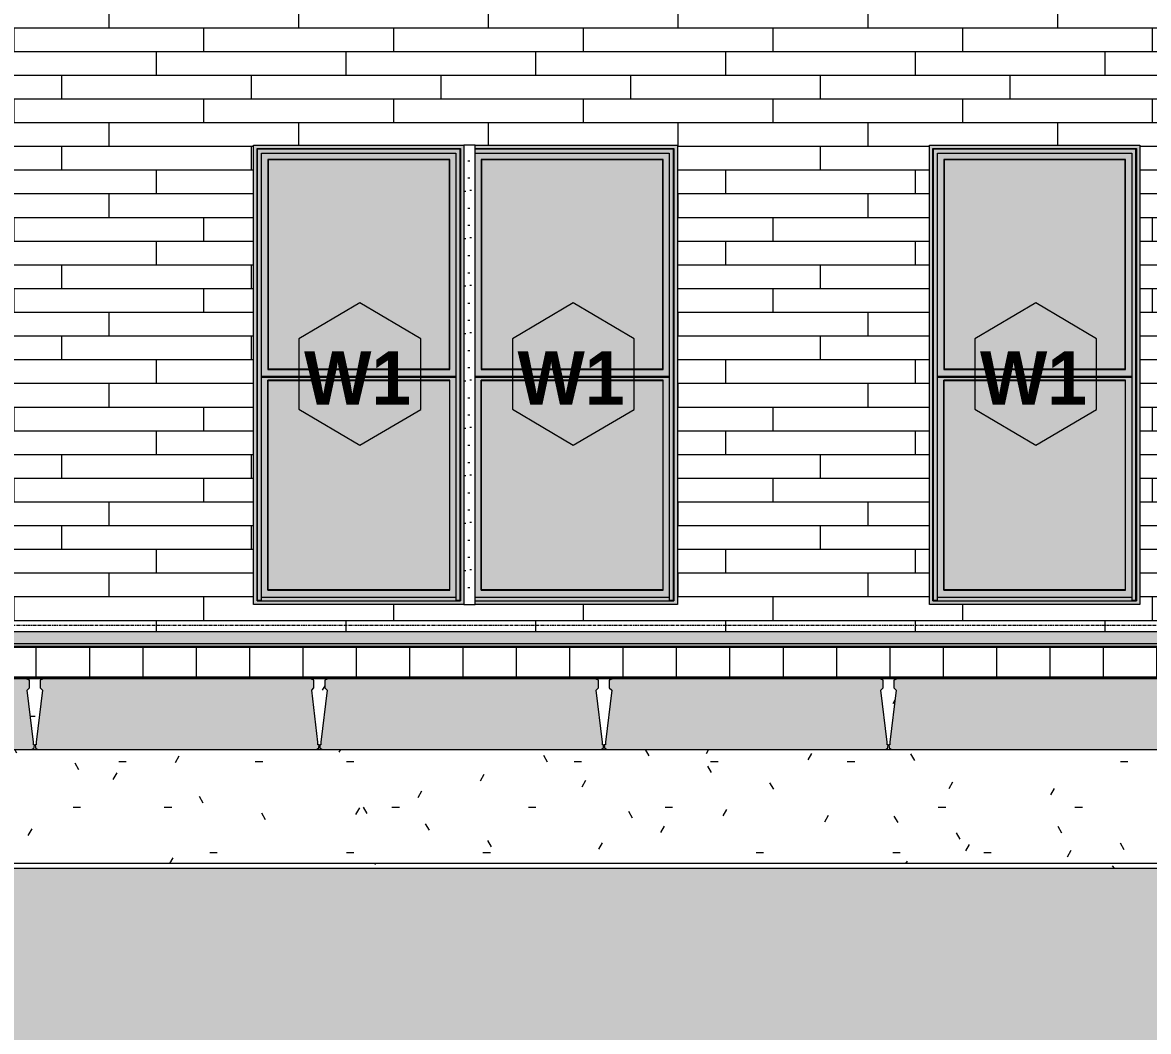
# Model space of a CAD drawing. Header units: inches. Extents: x -4168 to 4202, y -264 to 629.
# Drawn here: x -354.1 to -164.2, y -68.6 to 101.7 of the extents above; entities that cross this region are included whole.
import ezdxf

# ---------------------------------------------------------------- set-up
doc = ezdxf.new("R2010")
doc.units = ezdxf.units.IN
doc.header["$MEASUREMENT"] = 0
doc.linetypes.add('Grid Line 1_2_', pattern=[0.875, 0.5, -0.125, 0.125, -0.125])
for name, color, linetype, lineweight in [('0-2', 7, 'Continuous', 9), ('0-4', 250, 'Continuous', 5), ('A-FLOR', 192, 'Continuous', 13), ('A-FLOR-1', 192, 'Continuous', 5), ('A-FLOR-2', 192, 'Continuous', 9), ('A-FLOR-LEVL-1', 51, 'Grid Line 1_2_', 9), ('A-FLOR-MCUT', 51, 'Continuous', 13), ('A-FLOR-PATT-1', 252, 'Continuous', 9), ('A-GLAZ-1', 151, 'Continuous', 9), ('A-GLAZ-2', 57, 'Continuous', 9), ('A-GLAZ-IDEN', 152, 'Continuous', 9), ('A-WALL-3', 113, 'Continuous', 9), ('A-WALL-PATT-3', 111, 'Continuous', 9), ('A-WALL-PATT-4', 7, 'Continuous', 9), ('S-BEAM-1', 57, 'Continuous', 9), ('S-BEAM-2', 7, 'Continuous', 9), ('S-BEAM-4', 10, 'Continuous', 9)]:
    doc.layers.add(name, color=color, linetype=linetype, lineweight=lineweight)
doc.styles.add('Century Gothic_B', font='GOTHICB.TTF', dxfattribs={"height": 9})
pattern_1 = [(0, (0, 0), (30.72, 7.68), [1.267, -21.773, 1.267, -21.773, -122.88]), (0, (0, 0), (30.72, 7.68), [-46.08, 1.267, -44.813, 1.267, -21.773, -53.76]), (0, (0, 0), (30.72, 7.68), [-115.2, 1.267, -14.093, 1.267, -37.133]), (120, (11.52, 3.84), (-22.011075, 22.7643004), [1.267, -21.773, 1.267, -21.773, -122.88]), (120, (11.52, 3.84), (-22.011075, 22.7643004), [-46.08, 1.267, -44.813, 1.267, -21.773, -53.76]), (120, (11.52, 3.84), (-22.011075, 22.7643004), [-115.2, 1.267, -14.093, 1.267, -37.133]), (240, (15.36, 19.2), (-8.708925, -30.4443004), [1.267, -21.773, 1.267, -21.773, -122.88]), (240, (15.36, 19.2), (-8.708925, -30.4443004), [-46.08, 1.267, -44.813, 1.267, -21.773, -53.76]), (240, (15.36, 19.2), (-8.708925, -30.4443004), [-115.2, 1.267, -14.093, 1.267, -37.133])]

# ---------------------------------------------------------------- blocks, each defined once
blk = doc.blocks.new('034100 - Precast Structural Concrete - Solid Plank - 12_-1979039-BUILDING ELEVATION - SOUTH')
at = {"layer": 'S-BEAM-4'}
blk.add_hatch(color=256, dxfattribs=at).paths.add_polyline_path([(12080.27, -21), (12080.65, -20.69), (12080.65, -20.21), (12080.51, -20.21), (12080.51, -19.74), (12079.45, -10.97), (12079.84, -10.57), (12079.84, -9.31), (12079.15, -9), (12034.35, -9), (12033.65, -9.31), (12033.65, -10.57), (12034.05, -10.97), (12032.98, -19.74), (12032.98, -20.21), (12032.81, -20.21), (12032.85, -20.69), (12033.22, -21), (12078.59, -21)], flags=0)
at = {"layer": 'S-BEAM-2'}
for p, q in [((12034.35, -9), (12033.65, -9.31)), ((12033.65, -9.31), (12033.65, -10.57)), ((12079.15, -9), (12034.35, -9)), ((12079.84, -9.31), (12079.15, -9)), ((12079.84, -10.57), (12079.84, -9.31)), ((12034.05, -10.97), (12032.98, -19.74)), ((12033.65, -10.57), (12034.05, -10.97)), ((12079.45, -10.97), (12079.84, -10.57)), ((12080.51, -19.74), (12079.45, -10.97)), ((12032.98, -20.21), (12032.81, -20.21)), ((12032.81, -20.21), (12032.85, -20.69)), ((12032.85, -20.69), (12033.22, -21)), ((12032.98, -19.74), (12032.98, -20.21)), ((12080.27, -21), (12080.65, -20.69)), ((12080.51, -19.82), (12080.51, -19.74)), ((12080.51, -20.21), (12080.51, -19.82)), ((12080.69, -20.21), (12080.51, -20.21)), ((12080.65, -20.69), (12080.69, -20.21)), ((12033.22, -21), (12080.27, -21))]:
    blk.add_line(p, q, dxfattribs=at)
blk = doc.blocks.new('CTR - 1st Phase - Structure_rvt-2-BUILDING ELEVATION - SOUTH')
at = {"layer": 'A-WALL-PATT-4'}
h = blk.add_hatch(dxfattribs=at)
h.set_pattern_fill('FP_114', color=256, style=0, pattern_type=2)
h.set_pattern_definition([(0, (0, 0), (15.36, 3.84), [1.267, -10.253, 1.267, -10.253, -61.44]), (0, (0, 0), (15.36, 3.84), [-23.04, 1.267, -21.773, 1.267, -10.253, -26.88]), (0, (0, 0), (15.36, 3.84), [-57.6, 1.267, -6.413, 1.267, -17.933]), (120, (5.76, 1.92), (-11.0055376, 11.3821502), [1.267, -10.253, 1.267, -10.253, -61.44]), (120, (5.76, 1.92), (-11.0055376, 11.3821502), [-23.04, 1.267, -21.773, 1.267, -10.253, -26.88]), (120, (5.76, 1.92), (-11.0055376, 11.3821502), [-57.6, 1.267, -6.413, 1.267, -17.933]), (240, (7.68, 9.6), (-4.3544624, -15.2221502), [1.267, -10.253, 1.267, -10.253, -61.44]), (240, (7.68, 9.6), (-4.3544624, -15.2221502), [-23.04, 1.267, -21.773, 1.267, -10.253, -26.88]), (240, (7.68, 9.6), (-4.3544624, -15.2221502), [-57.6, 1.267, -6.413, 1.267, -17.933])])
h.paths.add_polyline_path([(11015.9, -152), (11145.19, -152), (11145.19, -151.75), (11179.19, -151.75), (11179.19, -41), (10847.19, -41), (10847.19, -151.75), (10875.19, -151.75), (10875.19, -152), (11013.34, -152)], flags=0)
h.paths.add_polyline_path([(10314.48, -152), (10455.06, -152), (10455.06, -151.75), (10459.19, -151.75), (10459.19, -35.99), (10467.21, -35.99), (10467.19, -35), (10175.19, -35), (10175.19, -151.75), (10179.19, -151.75), (10179.19, -152), (10313.45, -152)], flags=0)
h.paths.add_polyline_path([(9969.19, -152), (9969.19, -151.75), (10159.19, -151.75), (10159.19, -41), (9966.88, -41), (9966.88, -65), (9967.88, -65), (9967.88, -152)], flags=0)
h.paths.add_polyline_path([(11412.58, -151.75), (11424.8, -151.75), (11424.76, -136.4), (11423.19, -134.68), (11423.11, -134.48), (11423.05, -133.89), (11423.07, -133.2), (11423.14, -132.94), (11423.51, -132.92), (11424.8, -133.32), (11424.8, -41), (11195.19, -41), (11195.19, -151.75), (11375.69, -151.75)], flags=0)
h.paths.add_polyline_path([(10665.35, -151.75), (10831.19, -151.75), (10831.19, -41), (10475.19, -41), (10475.19, -151.75), (10665.21, -151.75)], flags=0)
at = {"layer": 'S-BEAM-1'}
h = blk.add_hatch(dxfattribs=at)
h.set_pattern_fill('FP_111', color=256, style=0, pattern_type=2)
h.set_pattern_definition(pattern_1)
h.paths.add_polyline_path([(10784.81, -21), (10785.22, -21), (10784.85, -20.69), (10784.85, -20.21), (10784.98, -20.21), (10784.98, -19.74), (10786.05, -10.97), (10785.65, -10.57), (10785.65, -9.31), (10786.35, -9), (10783.15, -9), (10783.84, -9.31), (10783.84, -10.57), (10783.45, -10.97), (10784.51, -19.82), (10784.51, -20.21), (10784.69, -20.21), (10784.65, -20.69), (10784.27, -21), (10784.69, -21)], flags=0)
h.paths.add_polyline_path([(10688.98, -21), (10689.22, -21), (10688.85, -20.69), (10688.85, -20.21), (10688.98, -20.21), (10688.98, -19.74), (10690.05, -10.97), (10689.65, -10.57), (10689.65, -9.31), (10690.35, -9), (10687.21, -9.03), (10687.84, -9.31), (10687.84, -10.57), (10687.45, -10.97), (10688.51, -19.82), (10688.51, -20.21), (10688.69, -20.21), (10688.65, -20.69), (10688.27, -21), (10688.88, -21)], flags=0)
h.paths.add_polyline_path([(10593.22, -21), (10592.85, -20.69), (10592.85, -20.21), (10592.98, -20.21), (10592.98, -19.74), (10594.05, -10.97), (10593.65, -10.57), (10593.65, -9.31), (10594.35, -9), (10591.21, -9.03), (10591.84, -9.31), (10591.84, -10.57), (10591.45, -10.97), (10592.51, -19.82), (10592.51, -20.21), (10592.69, -20.21), (10592.65, -20.69), (10592.27, -21), (10592.98, -21)], flags=0)
h.paths.add_polyline_path([(10496.69, -21), (10497.22, -21), (10496.85, -20.69), (10496.85, -20.21), (10496.98, -20.21), (10496.98, -19.74), (10498.05, -10.97), (10497.65, -10.57), (10497.65, -9.31), (10498.35, -9), (10495.21, -9.03), (10495.84, -9.31), (10495.84, -10.57), (10495.45, -10.97), (10496.51, -20.09), (10496.51, -20.21), (10496.69, -20.21), (10496.65, -20.69), (10496.27, -21), (10496.65, -21)], flags=0)
h.paths.add_polyline_path([(10545.1, -21), (10545.22, -21), (10544.85, -20.69), (10544.85, -20.21), (10544.98, -20.21), (10544.98, -19.74), (10546.05, -10.97), (10545.65, -10.57), (10545.65, -9.31), (10546.35, -9), (10543.21, -9.03), (10543.84, -9.31), (10543.84, -10.57), (10543.45, -10.97), (10544.51, -19.82), (10544.51, -20.21), (10544.69, -20.21), (10544.65, -20.69), (10544.27, -21), (10544.98, -21)], flags=0)
h.paths.add_polyline_path([(10736.69, -21), (10737.22, -21), (10736.85, -20.69), (10736.85, -20.21), (10736.98, -20.21), (10736.98, -19.74), (10738.05, -10.97), (10737.65, -10.57), (10737.65, -9.31), (10738.35, -9), (10735.21, -9.03), (10735.84, -9.31), (10735.84, -10.57), (10735.45, -10.97), (10736.51, -19.82), (10736.51, -20.21), (10736.69, -20.21), (10736.65, -20.69), (10736.27, -21), (10736.65, -21)], flags=0)
h.paths.add_polyline_path([(10833.22, -21), (10832.85, -20.69), (10832.85, -20.21), (10832.98, -20.21), (10832.98, -19.74), (10834.05, -10.97), (10833.65, -10.57), (10833.65, -10), (10831.84, -10), (10831.84, -10.57), (10831.45, -10.97), (10832.51, -19.82), (10832.51, -20.21), (10832.69, -20.21), (10832.65, -20.69), (10832.27, -21), (10832.98, -21)], flags=0)
h.paths.add_polyline_path([(10640.69, -21), (10641.22, -21), (10640.85, -20.69), (10640.85, -20.21), (10640.98, -20.21), (10640.98, -19.74), (10642.05, -10.97), (10641.65, -10.57), (10641.65, -9.31), (10642.35, -9), (10639.21, -9.03), (10639.84, -9.31), (10639.84, -10.57), (10639.45, -10.97), (10640.51, -19.82), (10640.51, -20.21), (10640.69, -20.21), (10640.65, -20.69), (10640.27, -21), (10640.65, -21)], flags=0)
h = blk.add_hatch(dxfattribs=at)
h.set_pattern_fill('FP_111', color=256, style=0, pattern_type=2)
h.set_pattern_definition(pattern_1)
h.paths.add_polyline_path([(10663.39, -40.21), (10839.17, -40.21), (10839.17, -21), (10467.21, -21), (10467.21, -40.21), (10623.96, -40.21)], flags=0)
h = blk.add_hatch(dxfattribs=at)
h.set_pattern_fill('FP_121', color=256, style=0, pattern_type=2)
h.set_pattern_definition([(0, (0, 59.83), (30.72, 5.431), [1.267, -21.773, 1.267, -21.773, -122.88]), (0, (0, 59.83), (30.72, 5.431), [-46.08, 1.267, -44.813, 1.267, -21.773, -53.76]), (0, (0, 59.83), (30.72, 5.431), [-115.2, 1.267, -14.093, 1.267, -37.133]), (129.232, (11.52, 62.546), (-19.350573, 12.838379), [1.002, -17.213, 1.002, -17.213, -97.145]), (129.232, (11.52, 62.546), (-19.350573, 12.838379), [-36.429, 1.002, -35.428, 1.002, -17.213, -42.501]), (129.232, (11.52, 62.546), (-19.350573, 12.838379), [-91.074, 1.002, -11.141, 1.002, -29.356]), (230.768, (15.36, 73.407), (-11.3700044, -24.785848), [1.002, -17.213, 1.002, -17.213, -97.145]), (230.768, (15.36, 73.407), (-11.3700044, -24.785848), [-36.429, 1.002, -35.428, 1.002, -17.213, -42.501]), (230.768, (15.36, 73.407), (-11.3700044, -24.785848), [-91.074, 1.002, -11.141, 1.002, -29.356])])
h.paths.add_polyline_path([(10831.27, -41), (10839.17, -41), (10839.17, -40.21), (10467.21, -40.21), (10467.21, -41), (10821.12, -41)], flags=0)
at = {"layer": 'S-BEAM-2'}
for p, q in [((10592.27, -21), (10593.22, -21)), ((10640.27, -21), (10641.22, -21)), ((10688.27, -21), (10689.22, -21)), ((10736.27, -21), (10737.22, -21)), ((10839.17, -40.21), (10467.21, -40.21)), ((10467.21, -41), (10839.17, -41))]:
    blk.add_line(p, q, dxfattribs=at)
at = {"layer": '0-2'}
for p in [(-1488, 0), (-1440, 0), (-1392, 0), (-1344, 0), (-1296, 0)]:
    blk.add_blockref('034100 - Precast Structural Concrete - Solid Plank - 12_-1979039-BUILDING ELEVATION - SOUTH', p, dxfattribs=at)
blk = doc.blocks.new('Window-Double_Hung-Marvin-Essential - ESDH3066 - 1st Floor-3357219-BUILDING ELEVATION - SOUTH')
at = {"layer": 'A-GLAZ-1'}
h = blk.add_hatch(color=256, dxfattribs=at)
h.paths.add_polyline_path([(10129.83, 3.5), (10164.74, 3.5), (10164.74, 81), (10129.24, 81), (10129.24, 3.5)], flags=0)
h.paths.add_polyline_path([(10131.65, 4.09), (10129.83, 4.09), (10129.86, 80.41), (10164.15, 80.41), (10164.15, 4.09), (10150.79, 4.09)], flags=0)
for points in [[(10129.83, 4.09), (10129.91, 4.17), (10129.91, 80.33), (10129.83, 80.41), (10129.83, 4.17)], [(10162.33, 80.33), (10164.11, 80.38), (10164.11, 80.41), (10129.86, 80.38), (10129.91, 80.33), (10160.65, 80.33)], [(10129.91, 4.17), (10130.61, 4.17), (10130.61, 79.63), (10163.36, 79.63), (10163.36, 4.17), (10164.07, 4.17), (10164.07, 80.33), (10129.91, 80.33), (10129.91, 4.17)], [(10164.15, 4.09), (10164.15, 80.41), (10164.07, 80.33), (10164.07, 4.17), (10164.15, 4.09)], [(10131.71, 78.53), (10162.27, 78.53), (10162.27, 78.59), (10131.65, 78.59)], [(10131.65, 43.16), (10131.71, 43.22), (10131.71, 78.53), (10131.65, 78.53), (10131.65, 43.22)], [(10150.79, 43.22), (10162.27, 43.22), (10162.27, 78.53), (10131.71, 78.53), (10131.71, 43.22)], [(10162.33, 43.16), (10162.33, 78.59), (10162.27, 78.53), (10162.27, 43.22)], [(10162.77, 41.81), (10163.36, 41.81), (10163.36, 41.94), (10130.61, 41.94), (10130.61, 41.81), (10162.33, 41.81)], [(10162.27, 43.16), (10162.33, 43.16), (10162.27, 43.22), (10131.71, 43.22), (10131.71, 43.16), (10160.65, 43.16)], [(10162.27, 41.28), (10162.27, 41.34), (10131.65, 41.34), (10131.71, 41.28), (10160.65, 41.28)], [(10131.65, 5.91), (10131.71, 5.97), (10131.71, 41.28), (10131.65, 41.28), (10131.65, 5.97)], [(10150.79, 5.97), (10162.27, 5.97), (10162.27, 41.28), (10131.71, 41.28), (10131.71, 5.97)], [(10162.33, 5.91), (10162.33, 41.34), (10162.27, 41.28), (10162.27, 5.97)], [(10162.33, 5.91), (10162.27, 5.97), (10131.71, 5.97), (10131.71, 5.91), (10162.27, 5.91)], [(10129.83, 4.09), (10129.91, 4.09), (10164.15, 4.09), (10164.07, 4.17), (10163.36, 4.19), (10163.36, 4.66), (10130.61, 4.65), (10130.61, 4.17), (10129.91, 4.17), (10129.83, 4.09)]]:
    blk.add_hatch(color=256, dxfattribs=at).paths.add_polyline_path(points, flags=0)
h = blk.add_hatch(color=256, dxfattribs=at)
h.paths.add_polyline_path([(10130.61, 41.94), (10163.36, 41.94), (10163.36, 79.63), (10130.61, 79.63), (10130.61, 42.12)], flags=0)
h.paths.add_polyline_path([(10160.65, 43.16), (10131.65, 43.16), (10131.65, 78.59), (10162.33, 78.59), (10162.33, 43.16)], flags=0)
h = blk.add_hatch(color=256, dxfattribs=at)
h.paths.add_polyline_path([(10163.36, 4.69), (10163.36, 41.81), (10130.61, 41.81), (10130.61, 4.69), (10162.77, 4.69)], flags=0)
h.paths.add_polyline_path([(10131.65, 5.91), (10131.65, 41.34), (10162.33, 41.34), (10162.33, 5.91), (10150.79, 5.91)], flags=0)
h = blk.add_hatch(color=256, dxfattribs=at)
h.paths.add_polyline_path([(10164.15, 4.09), (10164.15, 4.09), (10164.07, 4.17)], flags=0)
h.paths.add_polyline_path([(10129.83, 4.09), (10129.83, 4.09), (10129.83, 4.17)], flags=0)
at = {"layer": 'A-GLAZ-2'}
h = blk.add_hatch(dxfattribs=at)
h.set_pattern_fill('FP_103', color=256, style=0, pattern_type=2)
h.set_pattern_definition([(180, (10128.669, -14.84), (1e-15, 8), [0.33, -7.67]), (180, (10126.109, -14.68), (1e-15, 8), [0.33, -7.67]), (180, (10127.549, -12.92), (1e-15, 8), [0.33, -7.67]), (180, (10125.789, -11.64), (1e-15, 8), [0.33, -7.67]), (180, (10127.869, -11.16), (1e-15, 8), [0.33, -7.67]), (180, (10127.229, -9.24), (1e-15, 8), [0.33, -7.67]), (180, (10128.349, -7.8), (1e-15, 8), [0.33, -7.67]), (180, (10125.789, -7.96), (1e-15, 8), [0.33, -7.67]), (180, (10123.869, -7.64), (1e-15, 8), [0.33, -7.67]), (180, (10122.909, -9.56), (1e-15, 8), [0.33, -7.67]), (180, (10121.309, -9.72), (1e-15, 8), [0.33, -7.67]), (180, (10121.309, -12.6), (1e-15, 8), [0.33, -7.67]), (180, (10122.749, -13.56), (1e-15, 8), [0.33, -7.67]), (180, (10124.989, -13.08), (1e-15, 8), [0.33, -7.67]), (180, (10123.549, -11.64), (1e-15, 8), [0.33, -7.67]), (180, (10124.989, -10.2), (1e-15, 8), [0.33, -7.67]), (180, (10121.629, -14.68), (1e-15, 8), [0.33, -7.67])])
h.paths.add_polyline_path([(10165.24, 3.5), (10166.61, 3.5), (10166.61, 81), (10164.74, 81), (10164.74, 3.5)], flags=0)
at = {"layer": 'A-GLAZ-1'}
for p, q in [((10129.83, 4.09), (10129.83, 80.41)), ((10129.91, 80.33), (10129.83, 80.41)), ((10129.83, 80.41), (10164.15, 80.41)), ((10129.91, 4.17), (10129.91, 80.33)), ((10164.07, 80.33), (10129.91, 80.33)), ((10164.07, 80.33), (10164.15, 80.41)), ((10164.07, 4.17), (10164.07, 80.33)), ((10164.15, 80.41), (10164.15, 4.09)), ((10164.74, 81), (10164.74, 3.5)), ((10166.61, 81), (10164.74, 81)), ((10166.61, 3.5), (10166.61, 81)), ((10130.61, 4.17), (10130.61, 79.63)), ((10130.61, 79.63), (10163.36, 79.63)), ((10131.65, 78.59), (10131.71, 78.53)), ((10131.65, 78.59), (10131.65, 43.16)), ((10162.33, 78.59), (10131.65, 78.59)), ((10162.27, 78.53), (10131.71, 78.53)), ((10131.71, 78.53), (10131.71, 43.22)), ((10162.33, 78.59), (10162.27, 78.53)), ((10162.27, 43.22), (10162.27, 78.53)), ((10162.33, 43.16), (10162.33, 78.59)), ((10163.36, 79.63), (10163.36, 4.17)), ((10163.36, 41.94), (10130.61, 41.94)), ((10163.36, 41.81), (10130.61, 41.81)), ((10131.71, 43.22), (10131.65, 43.16)), ((10131.65, 43.16), (10162.33, 43.16)), ((10131.71, 43.22), (10162.27, 43.22)), ((10162.33, 43.16), (10162.27, 43.22)), ((10162.33, 41.34), (10131.65, 41.34)), ((10131.65, 41.34), (10131.71, 41.28)), ((10131.65, 5.91), (10131.65, 41.34)), ((10131.71, 41.28), (10162.27, 41.28)), ((10131.71, 5.97), (10131.71, 41.28)), ((10162.27, 41.28), (10162.33, 41.34)), ((10162.27, 41.28), (10162.27, 5.97)), ((10162.33, 5.91), (10162.33, 41.34)), ((10131.71, 5.97), (10131.65, 5.91)), ((10131.65, 5.91), (10162.33, 5.91)), ((10162.27, 5.97), (10131.71, 5.97)), ((10162.27, 5.97), (10162.33, 5.91)), ((10129.91, 4.17), (10129.83, 4.09)), ((10129.83, 4.09), (10164.15, 4.09)), ((10130.61, 4.17), (10129.91, 4.17)), ((10163.36, 4.69), (10130.61, 4.69)), ((10163.36, 4.66), (10130.61, 4.66)), ((10164.07, 4.17), (10163.36, 4.17)), ((10164.15, 4.09), (10164.07, 4.17)), ((10164.74, 3.5), (10166.61, 3.5))]:
    blk.add_line(p, q, dxfattribs=at)
blk = doc.blocks.new('Window-Double_Hung-Marvin-Essential - ESDH3066 - 1st Floor-V114-BUILDING ELEVATION - SOUTH')
at = {"layer": 'A-GLAZ-1'}
for points in [[(10200.07, 3.5), (10200.74, 3.5), (10200.74, 81), (10166.61, 81), (10166.61, 80.41), (10200.15, 80.41), (10200.15, 4.09), (10166.61, 4.08), (10166.61, 3.5), (10199.71, 3.5)], [(10200.07, 80.33), (10200.11, 80.41), (10166.61, 80.41), (10166.61, 80.33), (10199.71, 80.33)], [(10199.71, 4.17), (10200.07, 4.17), (10200.07, 80.33), (10166.61, 80.32), (10166.61, 79.63), (10199.36, 79.63), (10199.36, 4.17)], [(10200.15, 4.09), (10200.15, 80.41), (10200.07, 80.33), (10200.08, 4.16), (10200.15, 4.09)], [(10198.27, 78.53), (10198.27, 78.59), (10167.65, 78.59), (10167.71, 78.53), (10190.22, 78.53)], [(10167.65, 43.16), (10167.71, 43.22), (10167.71, 78.53), (10167.65, 78.53), (10167.65, 43.22)], [(10190.22, 43.22), (10198.27, 43.22), (10198.27, 78.53), (10167.71, 78.53), (10167.71, 43.22), (10170.51, 43.22)], [(10198.33, 43.16), (10198.33, 78.59), (10198.27, 78.53), (10198.27, 43.22)], [(10198.77, 41.81), (10199.36, 41.81), (10199.36, 41.94), (10166.61, 41.94), (10166.61, 41.81), (10198.33, 41.81)], [(10170.51, 43.16), (10198.33, 43.16), (10198.27, 43.22), (10167.71, 43.22), (10167.71, 43.16)], [(10198.27, 41.28), (10198.27, 41.34), (10167.65, 41.34), (10167.71, 41.28), (10190.22, 41.28)], [(10167.65, 5.91), (10167.71, 5.97), (10167.71, 41.28), (10167.65, 41.28), (10167.65, 5.97)], [(10170.51, 5.97), (10198.27, 5.97), (10198.27, 41.28), (10167.71, 41.28), (10167.71, 5.97)], [(10198.33, 5.91), (10198.33, 41.34), (10198.27, 41.28), (10198.27, 5.97)], [(10198.33, 5.91), (10198.27, 5.97), (10167.71, 5.97), (10167.71, 5.91), (10198.27, 5.91)], [(10200.15, 4.09), (10200.15, 4.09), (10200.07, 4.17), (10199.36, 4.19), (10199.36, 4.66), (10166.61, 4.65), (10166.61, 4.09), (10200.08, 4.09)], [(10200.15, 4.09), (10200.15, 4.09), (10200.08, 4.16)]]:
    blk.add_hatch(color=256, dxfattribs=at).paths.add_polyline_path(points, flags=0)
h = blk.add_hatch(color=256, dxfattribs=at)
h.paths.add_polyline_path([(10166.61, 41.94), (10199.36, 41.94), (10199.36, 79.63), (10166.61, 79.63), (10166.61, 42.13)], flags=0)
h.paths.add_polyline_path([(10190.22, 43.16), (10167.65, 43.16), (10167.65, 78.59), (10198.33, 78.59), (10198.33, 43.16)], flags=0)
h = blk.add_hatch(color=256, dxfattribs=at)
h.paths.add_polyline_path([(10192.19, 4.69), (10199.36, 4.69), (10199.36, 41.81), (10166.61, 41.81), (10166.61, 4.69), (10190.22, 4.69)], flags=0)
h.paths.add_polyline_path([(10190.22, 5.91), (10167.65, 5.91), (10167.65, 41.34), (10198.33, 41.34), (10198.33, 5.91)], flags=0)
for p, q in [((10166.61, 80.41), (10200.15, 80.41)), ((10200.07, 80.33), (10166.61, 80.33)), ((10200.07, 80.33), (10200.15, 80.41)), ((10200.07, 4.17), (10200.07, 80.33)), ((10200.15, 80.41), (10200.15, 4.09)), ((10166.61, 79.63), (10199.36, 79.63)), ((10167.65, 78.59), (10167.71, 78.53)), ((10167.65, 78.59), (10167.65, 43.16)), ((10198.33, 78.59), (10167.65, 78.59)), ((10198.27, 78.53), (10167.71, 78.53)), ((10167.71, 78.53), (10167.71, 43.22)), ((10198.33, 78.59), (10198.27, 78.53)), ((10198.27, 43.22), (10198.27, 78.53)), ((10198.33, 43.16), (10198.33, 78.59)), ((10199.36, 79.63), (10199.36, 4.17)), ((10199.36, 41.94), (10166.61, 41.94)), ((10199.36, 41.81), (10166.61, 41.81)), ((10167.71, 43.22), (10167.65, 43.16)), ((10167.65, 43.16), (10198.33, 43.16)), ((10167.71, 43.22), (10198.27, 43.22)), ((10198.33, 43.16), (10198.27, 43.22)), ((10198.33, 41.34), (10167.65, 41.34)), ((10167.65, 41.34), (10167.71, 41.28)), ((10167.65, 5.91), (10167.65, 41.34)), ((10167.71, 41.28), (10198.27, 41.28)), ((10167.71, 5.97), (10167.71, 41.28)), ((10198.27, 41.28), (10198.33, 41.34)), ((10198.27, 41.28), (10198.27, 5.97)), ((10198.33, 5.91), (10198.33, 41.34)), ((10167.71, 5.97), (10167.65, 5.91)), ((10167.65, 5.91), (10198.33, 5.91)), ((10198.27, 5.97), (10167.71, 5.97)), ((10198.27, 5.97), (10198.33, 5.91)), ((10199.36, 4.69), (10166.61, 4.69)), ((10199.36, 4.66), (10166.61, 4.66)), ((10166.61, 4.09), (10200.15, 4.09)), ((10200.07, 4.17), (10199.36, 4.17)), ((10200.15, 4.09), (10200.07, 4.17))]:
    blk.add_line(p, q, dxfattribs=at)
blk = doc.blocks.new('Window-Double_Hung-Marvin-Essential - ESDH3066 - 1st Floor-3357216-BUILDING ELEVATION - SOUTH')
at = {"layer": 'A-GLAZ-1'}
h = blk.add_hatch(color=256, dxfattribs=at)
h.paths.add_polyline_path([(11897.43, 3.5), (11932.34, 3.51), (11932.34, 81), (11896.84, 81), (11896.84, 3.5)], flags=0)
h.paths.add_polyline_path([(11897.43, 4.09), (11897.46, 80.41), (11931.75, 80.41), (11931.75, 4.09), (11897.51, 4.09)], flags=0)
for points in [[(11897.43, 4.09), (11897.51, 4.17), (11897.51, 80.33), (11897.43, 80.41), (11897.43, 4.17)], [(11925.18, 80.33), (11931.71, 80.38), (11931.71, 80.41), (11897.46, 80.38), (11897.51, 80.33), (11910.03, 80.33)], [(11930.96, 4.17), (11931.67, 4.17), (11931.67, 80.33), (11897.51, 80.33), (11897.51, 4.17), (11898.21, 4.17), (11898.21, 79.63), (11930.96, 79.63), (11930.96, 4.87)], [(11931.75, 4.09), (11931.75, 80.41), (11931.67, 80.33), (11931.67, 4.17), (11931.75, 4.09)], [(11899.31, 78.53), (11929.87, 78.53), (11929.87, 78.59), (11899.25, 78.59)], [(11899.25, 43.16), (11899.31, 43.22), (11899.31, 78.53), (11899.25, 78.53), (11899.25, 43.22)], [(11929.87, 43.22), (11929.87, 78.53), (11899.31, 78.53), (11899.31, 43.22), (11925.18, 43.22)], [(11929.93, 43.16), (11929.93, 78.59), (11929.87, 78.53), (11929.87, 43.22)], [(11898.81, 41.81), (11930.96, 41.81), (11930.96, 41.94), (11898.21, 41.94), (11898.21, 41.81), (11898.78, 41.81)], [(11929.93, 43.16), (11929.87, 43.22), (11899.31, 43.22), (11899.31, 43.16), (11929.87, 43.16)], [(11929.87, 41.28), (11929.87, 41.34), (11899.25, 41.34), (11899.31, 41.28), (11925.18, 41.28)], [(11899.25, 5.91), (11899.31, 5.97), (11899.31, 41.28), (11899.25, 41.28), (11899.25, 5.97)], [(11900.54, 5.97), (11929.87, 5.97), (11929.87, 41.28), (11899.31, 41.28), (11899.31, 5.97)], [(11929.93, 5.91), (11929.93, 41.34), (11929.87, 41.28), (11929.87, 5.97)], [(11929.93, 5.91), (11929.87, 5.97), (11899.31, 5.97), (11899.31, 5.91), (11929.87, 5.91)], [(11905.47, 4.09), (11931.75, 4.09), (11931.67, 4.17), (11930.96, 4.19), (11930.96, 4.66), (11898.21, 4.65), (11898.21, 4.17), (11897.51, 4.17), (11897.43, 4.09), (11900.54, 4.09)]]:
    blk.add_hatch(color=256, dxfattribs=at).paths.add_polyline_path(points, flags=0)
h = blk.add_hatch(color=256, dxfattribs=at)
h.paths.add_polyline_path([(11898.21, 41.94), (11930.96, 41.94), (11930.96, 79.63), (11898.21, 79.63), (11898.21, 42.12)], flags=0)
h.paths.add_polyline_path([(11929.93, 43.16), (11899.25, 43.16), (11899.25, 78.59), (11929.93, 78.59), (11929.93, 48.37)], flags=0)
h = blk.add_hatch(color=256, dxfattribs=at)
h.paths.add_polyline_path([(11930.37, 4.69), (11930.96, 4.69), (11930.96, 41.81), (11898.21, 41.78), (11898.21, 4.69), (11930.11, 4.69)], flags=0)
h.paths.add_polyline_path([(11929.93, 5.91), (11899.25, 5.91), (11899.25, 41.34), (11929.93, 41.34), (11929.93, 6.49)], flags=0)
h = blk.add_hatch(color=256, dxfattribs=at)
h.paths.add_polyline_path([(11931.75, 4.09), (11931.75, 4.09), (11931.67, 4.17)], flags=0)
h.paths.add_polyline_path([(11897.43, 4.09), (11897.43, 4.09), (11897.43, 4.17)], flags=0)
for p, q in [((11897.43, 4.09), (11897.43, 80.41)), ((11897.51, 80.33), (11897.43, 80.41)), ((11897.43, 80.41), (11931.75, 80.41)), ((11897.51, 4.17), (11897.51, 80.33)), ((11931.67, 80.33), (11897.51, 80.33)), ((11931.67, 80.33), (11931.75, 80.41)), ((11931.67, 4.17), (11931.67, 80.33)), ((11931.75, 80.41), (11931.75, 4.09)), ((11898.21, 4.17), (11898.21, 79.63)), ((11898.21, 79.63), (11930.96, 79.63)), ((11899.25, 78.59), (11899.31, 78.53)), ((11899.25, 78.59), (11899.25, 43.16)), ((11929.93, 78.59), (11899.25, 78.59)), ((11929.87, 78.53), (11899.31, 78.53)), ((11899.31, 78.53), (11899.31, 43.22)), ((11929.93, 78.59), (11929.87, 78.53)), ((11929.87, 43.22), (11929.87, 78.53)), ((11929.93, 43.16), (11929.93, 78.59)), ((11930.96, 79.63), (11930.96, 4.17)), ((11930.96, 41.94), (11898.21, 41.94)), ((11930.96, 41.81), (11898.21, 41.81)), ((11899.31, 43.22), (11899.25, 43.16)), ((11899.25, 43.16), (11929.93, 43.16)), ((11899.31, 43.22), (11929.87, 43.22)), ((11929.93, 43.16), (11929.87, 43.22)), ((11929.93, 41.34), (11899.25, 41.34)), ((11899.25, 41.34), (11899.31, 41.28)), ((11899.25, 5.91), (11899.25, 41.34)), ((11899.31, 41.28), (11929.87, 41.28)), ((11899.31, 5.97), (11899.31, 41.28)), ((11929.87, 41.28), (11929.93, 41.34)), ((11929.87, 41.28), (11929.87, 5.97)), ((11929.93, 5.91), (11929.93, 41.34)), ((11899.31, 5.97), (11899.25, 5.91)), ((11899.25, 5.91), (11929.93, 5.91)), ((11929.87, 5.97), (11899.31, 5.97)), ((11929.87, 5.97), (11929.93, 5.91)), ((11897.51, 4.17), (11897.43, 4.09)), ((11897.43, 4.09), (11931.75, 4.09)), ((11898.21, 4.17), (11897.51, 4.17)), ((11930.96, 4.69), (11898.21, 4.69)), ((11930.96, 4.66), (11898.21, 4.66)), ((11931.67, 4.17), (11930.96, 4.17)), ((11931.75, 4.09), (11931.67, 4.17))]:
    blk.add_line(p, q, dxfattribs=at)
blk = doc.blocks.new('Window Tag - ONE-2920521-BUILDING ELEVATION - SOUTH')
at = {"layer": 'A-GLAZ-IDEN'}
for p, q in [((10069.47, 200.37), (10059.19, 194.32)), ((10079.74, 194.32), (10069.47, 200.37)), ((10059.19, 194.32), (10059.19, 182.43)), ((10079.74, 182.38), (10079.74, 194.32)), ((10059.19, 182.43), (10069.47, 176.37)), ((10069.47, 176.37), (10079.74, 182.38))]:
    blk.add_line(p, q, dxfattribs=at)

msp = doc.modelspace()

# ---------------------------------------------------------------- hatches: boundary and pattern name
at = {"layer": 'A-FLOR'}
msp.add_hatch(color=256, dxfattribs=at).paths.add_polyline_path([(-1053.6056, -9), (1143.8944, -9), (1143.8944, -8.875), (-1056.6056, -8.875), (-1056.6056, -9), (-1055.2314, -9)], flags=0)
at = {"layer": 'A-FLOR-1'}
msp.add_hatch(color=256, dxfattribs=at).paths.add_polyline_path([(1138.111, -8.875), (1142.3944, -8.875), (1142.3893, -8.75), (-1056.6056, -8.75), (-1056.6056, -8.875), (1137.8806, -8.875)], flags=0)
at = {"layer": 'A-FLOR-PATT-1'}
h = msp.add_hatch(dxfattribs=at)
h.set_pattern_fill('FP_96', color=256, style=0, pattern_type=2)
h.set_pattern_definition([(0, (-10944.795, 0), (24, 24), [24, -24]), (0, (-10944.795, 9), (24, 24), [24, -24]), (0, (-10944.795, 18), (24, 24), [24, -24]), (90, (-10941.795, 21), (-24, 24), [24, -24]), (90, (-10932.795, 21), (-24, 24), [24, -24]), (90, (-10923.795, 21), (-24, 24), [24, -24])])
h.paths.add_polyline_path([(1138.111, -3.125), (1142.3944, -3.125), (1142.3944, -1.125), (-1056.6056, -1.125), (-1056.6056, -3.125), (1128.2533, -3.125)], flags=0)
h = msp.add_hatch(dxfattribs=at)
h.set_pattern_fill('FP_97', color=256, style=0, pattern_type=2)
h.set_pattern_definition([(0, (-10944.795, 0), (15.36, 3.84), [1.267, -10.253, 1.267, -10.253, -61.44]), (0, (-10944.795, 0), (15.36, 3.84), [-23.04, 1.267, -21.773, 1.267, -10.253, -26.88]), (0, (-10944.795, 0), (15.36, 3.84), [-57.6, 1.267, -6.413, 1.267, -17.933]), (120, (-10939.035, 1.92), (-11.0055376, 11.3821502), [1.267, -10.253, 1.267, -10.253, -61.44]), (120, (-10939.035, 1.92), (-11.0055376, 11.3821502), [-23.04, 1.267, -21.773, 1.267, -10.253, -26.88]), (120, (-10939.035, 1.92), (-11.0055376, 11.3821502), [-57.6, 1.267, -6.413, 1.267, -17.933]), (240, (-10937.115, 9.6), (-4.3544624, -15.2221502), [1.267, -10.253, 1.267, -10.253, -61.44]), (240, (-10937.115, 9.6), (-4.3544624, -15.2221502), [-23.04, 1.267, -21.773, 1.267, -10.253, -26.88]), (240, (-10937.115, 9.6), (-4.3544624, -15.2221502), [-57.6, 1.267, -6.413, 1.267, -17.933])])
h.paths.add_polyline_path([(-22.2593, -3.625), (1142.3944, -3.625), (1142.3944, -3.125), (-1056.6056, -3.125), (-1056.6056, -3.625), (-25.0998, -3.625)], flags=0)
h = msp.add_hatch(dxfattribs=at)
h.set_pattern_fill('FP_98', color=256, style=0, pattern_type=2)
h.set_pattern_definition([(90, (-10944.795, 0), (-6, 4e-16), [])])
h.paths.add_polyline_path([(-25.0998, -3.75), (1142.3944, -3.75), (1142.3944, -3.625), (-1056.6056, -3.625), (-1056.6056, -3.75), (-32.27, -3.75)], flags=0)
h = msp.add_hatch(dxfattribs=at)
h.set_pattern_fill('FP_99', color=256, style=0, pattern_type=2)
h.set_pattern_definition([(0, (-10944.795, 0), (0, 9), []), (90, (-10944.795, 0), (-9, 6e-16), [])])
h.paths.add_polyline_path([(-15.242, -8.75), (1142.3944, -8.75), (1142.3944, -3.75), (-1056.6056, -3.75), (-1056.6056, -8.75), (-25.0998, -8.75)], flags=0)
at = {"layer": 'A-WALL-PATT-3'}
h = msp.add_hatch(dxfattribs=at)
h.set_pattern_fill('FP_100', color=256, style=0, pattern_type=2)
h.set_pattern_definition([(0, (-931.518, 0.8), (0, 4), []), (90, (-931.518, 0.8), (-8, 8), [4, -28]), (90, (-915.518, 4.8), (-8, 8), [4, -28])])
h.paths.add_polyline_path([(-927.0806, -1.125), (-130.9306, -1.125), (-130.9306, 109.25), (-927.0806, 109.25), (-927.0806, 0)], flags=0)
h.paths.add_polyline_path([(-774.2864, 3.5), (-815.5556, 3.5), (-815.5556, 81), (-744.0556, 81), (-744.0556, 3.5), (-754.571, 3.5)], flags=0)
h.paths.add_polyline_path([(-851.5556, 3.5), (-851.5556, 81), (-816.0556, 81), (-816.0556, 3.5), (-848.2193, 3.5)], flags=0)
h.paths.add_polyline_path([(-586.9897, 3.5), (-622.3556, 3.5), (-622.3556, 81), (-586.8556, 81), (-586.8556, 3.5)], flags=0)
h.paths.add_polyline_path([(-586.3556, 3.5), (-586.3556, 81), (-550.8556, 81), (-550.8556, 3.5), (-582.0609, 3.5)], flags=0)
h.paths.add_polyline_path([(-172.9655, 3.5), (-201.1556, 3.5), (-201.1556, 81), (-165.6556, 81), (-165.6556, 3.5)], flags=0)
h.paths.add_polyline_path([(-434.4556, 3.5), (-469.9556, 3.5), (-469.9556, 81), (-434.4556, 81), (-434.4556, 6.494)], flags=0)
h.paths.add_polyline_path([(-243.6556, 3.5), (-315.1556, 3.5), (-315.1556, 81), (-243.6556, 81), (-243.6556, 6.494)], flags=0)
h.paths.add_polyline_path([(-360.5056, 23.3125), (-389.5056, 23.3125), (-389.5056, 68.3125), (-360.5056, 68.3125), (-360.5056, 24.25)], flags=0)
h.paths.add_polyline_path([(-697.5056, 23.3125), (-697.5056, 68.3125), (-668.5056, 68.3125), (-668.5056, 23.3125), (-696.9431, 23.3125)], flags=0)

# ---------------------------------------------------------------- linework, layer by layer
at = {"layer": 'A-FLOR-2'}
for p, q in [((1142.3944, -1.125), (-1056.6056, -1.125)), ((-1056.6056, -9), (1142.3944, -9))]:
    msp.add_line(p, q, dxfattribs=at)
at = {"layer": 'A-FLOR-LEVL-1'}
msp.add_line((-1284.2667, 0), (1431.264, 0), dxfattribs=at)
at = {"layer": 'A-FLOR-MCUT'}
for p, q in [((1142.3944, -3.125), (-1056.6056, -3.125)), ((1142.3944, -3.625), (-1056.6056, -3.625)), ((1142.3944, -3.75), (-1056.6056, -3.75)), ((1142.3944, -8.75), (-1056.6056, -8.75)), ((1142.3944, -8.875), (-1056.6056, -8.875))]:
    msp.add_line(p, q, dxfattribs=at)
at = {"layer": 'A-WALL-3'}
for p, q in [((-315.1556, 3.5), (-315.1556, 81)), ((-315.1556, 81), (-279.6556, 81)), ((-277.7806, 81), (-243.6556, 81)), ((-243.6556, 81), (-243.6556, 3.5)), ((-201.1556, 3.5), (-201.1556, 81)), ((-201.1556, 81), (-165.6556, 81)), ((-165.6556, 81), (-165.6556, 3.5)), ((-279.6556, 3.5), (-315.1556, 3.5)), ((-243.6556, 3.5), (-277.7806, 3.5)), ((-165.6556, 3.5), (-201.1556, 3.5))]:
    msp.add_line(p, q, dxfattribs=at)

# ---------------------------------------------------------------- block references
at = {"layer": '0-4'}
msp.add_blockref('CTR - 1st Phase - Structure_rvt-2-BUILDING ELEVATION - SOUTH', (-10944.795, 0), dxfattribs=at)
at = {"layer": 'A-GLAZ-1'}
for name, p in [('Window-Double_Hung-Marvin-Essential - ESDH3066 - 1st Floor-3357219-BUILDING ELEVATION - SOUTH', (-10444.395, 0)), ('Window-Double_Hung-Marvin-Essential - ESDH3066 - 1st Floor-V114-BUILDING ELEVATION - SOUTH', (-10444.395, 0)), ('Window-Double_Hung-Marvin-Essential - ESDH3066 - 1st Floor-3357216-BUILDING ELEVATION - SOUTH', (-12097.995, 0))]:
    msp.add_blockref(name, p, dxfattribs=at)
at = {"layer": 'A-GLAZ-IDEN'}
for p in [(-10366.6896, -146), (-10330.6896, -146), (-10252.6896, -146)]:
    msp.add_blockref('Window Tag - ONE-2920521-BUILDING ELEVATION - SOUTH', p, dxfattribs=at)

# ---------------------------------------------------------------- texts
at = {"layer": 'A-GLAZ-IDEN', "char_height": 9, "width": 22.725, "attachment_point": 1, "style": 'Century Gothic_B'}
for insert in [(-306.6284, 46.2225), (-270.6284, 46.2225), (-192.6284, 46.2225)]:
    msp.add_mtext('W1', dxfattribs=dict(at, insert=insert))

doc.saveas('drawing.dxf')
